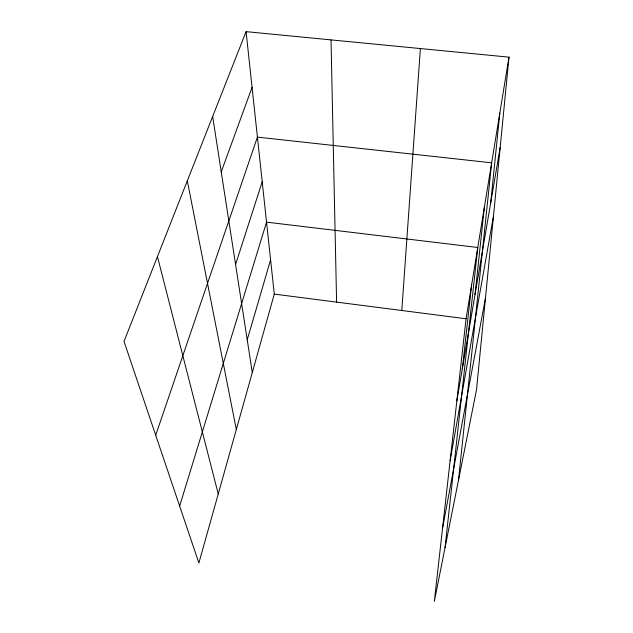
<?xml version="1.0" encoding="UTF-8"?>
<svg xmlns="http://www.w3.org/2000/svg" width="633" height="633" viewBox="0 0 633 633"><rect width="100%" height="100%" fill="white"/><g stroke="black" fill="none" stroke-linecap="round" stroke-linejoin="round"><path stroke-width="0.95" d="M401.797 310.502L420.383 48.559M508.987 57.152L476.53 389.699L434.333 601.35L466.07 318.771L508.987 57.152L246.087 31.65L124.013 341.44L198.889 563.014L274.279 294.1L246.087 31.65M490.717 202.75L499.817 113.07M458.521 480.012L491.651 162.816L257.417 137.108L155.702 435.211M475.019 294.59L484.348 207.363M445.062 547.537L477.765 247.487L266.548 222.143L179.645 506.084M462.335 368.778L471.632 284.858M456.844 400.871L500.173 147.457M450.126 460.682L493.447 216.344M442.507 528.515L485.495 297.866M247.226 339.818L270.6 259.831M235.571 264.515L262.212 181.79M221.241 171.899L252.069 87.362M274.279 294.1L466.07 318.771M157.451 256.587L218.243 493.977M187.313 180.809L236.315 429.514M212.664 116.464L252.29 372.536M331.019 39.887L336.598 302.115"/></g></svg>
